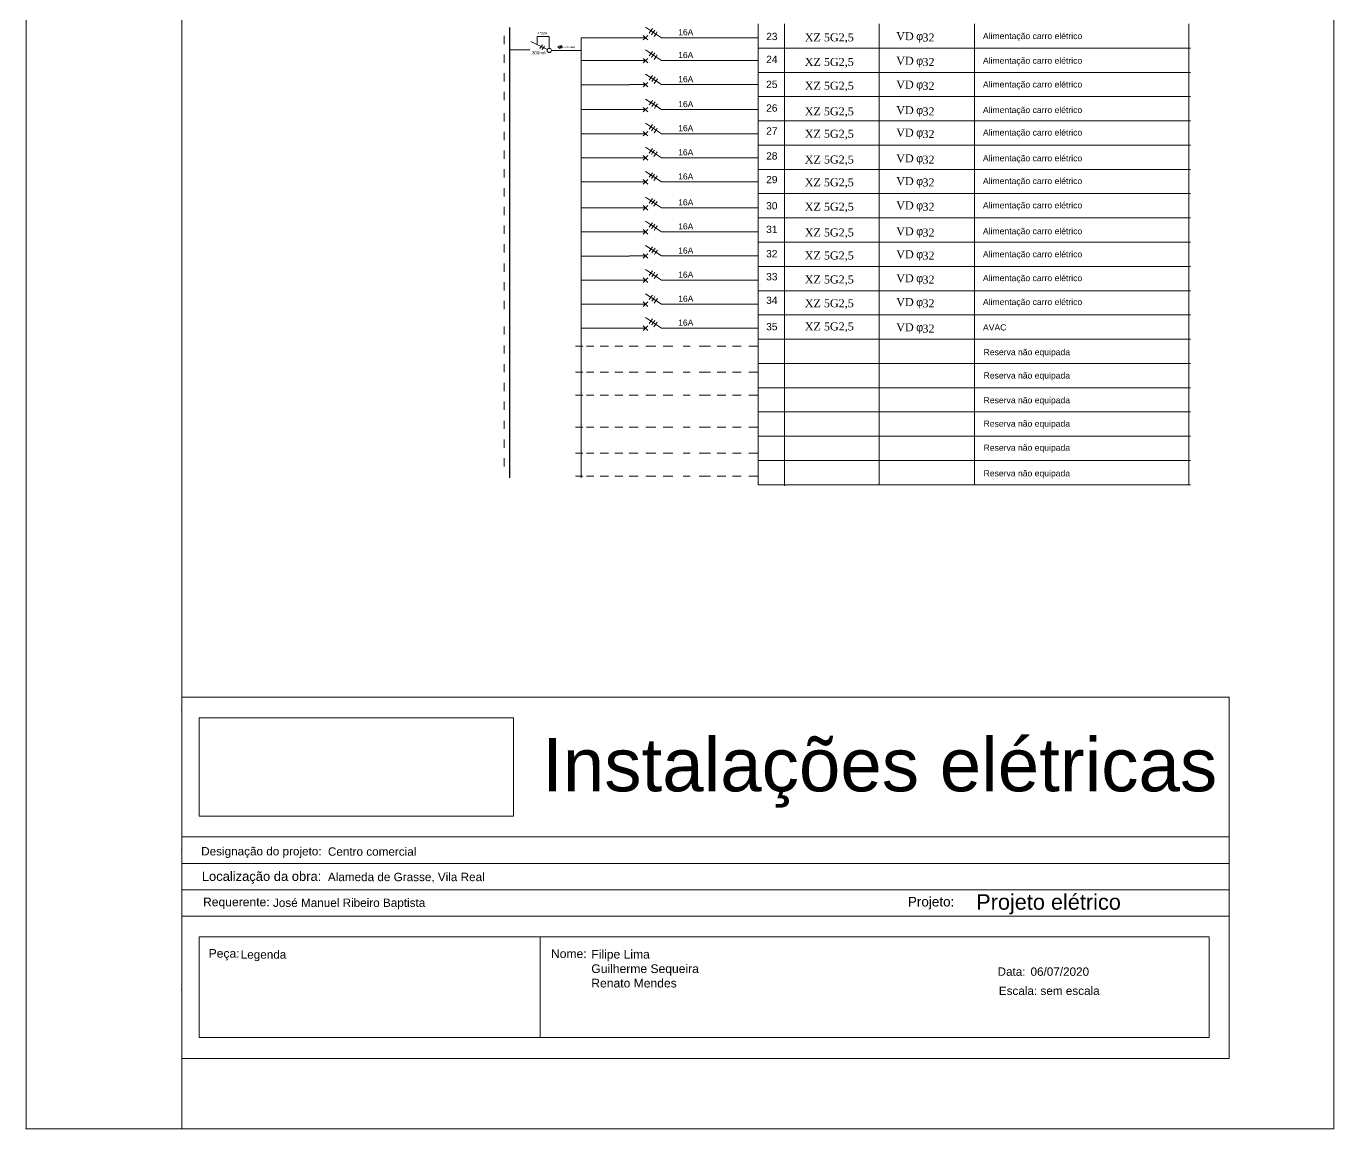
# Model space of a CAD drawing. Extents: x -17539 to 1421, y -3169 to 802964.
# Drawn here: x 628 to 649, y 312.75 to 330.45 of the extents above; entities that cross this region are included whole.
import ezdxf
from ezdxf.enums import TextEntityAlignment as Align

# ---------------------------------------------------------------- set-up
doc = ezdxf.new("R2010")
doc.units = 0
doc.header["$LTSCALE"] = 25
doc.header["$MEASUREMENT"] = 0
doc.layers.get('0').update_dxf_attribs({"lineweight": 9})
doc.styles.add('MtXpl_Symbol', font='symbol.ttf')
doc.styles.add('MtXpl_Times_New_Roma', font='times.ttf')
doc.styles.add('ROMANS', font='arial.ttf')
doc.styles.get("Standard").update_dxf_attribs({"font": 'arial.ttf'})

msp = doc.modelspace()

# ---------------------------------------------------------------- linework, layer by layer
for p, q in [((628.002, 342.447), (628.002, 312.747)), ((630.502, 342.447), (630.502, 312.747)), ((649.002, 342.447), (649.002, 312.747)), ((638.207, 330.268), (637.95, 330.438)), ((638.034, 330.379), (638.009, 330.342)), ((638.034, 330.379), (638.06, 330.416)), ((638.072, 330.354), (638.047, 330.317)), ((638.072, 330.354), (638.099, 330.391)), ((638.112, 330.323), (638.138, 330.36)), ((639.759, 330.49), (639.759, 330.101)), ((640.179, 330.49), (640.179, 330.082)), ((641.701, 330.49), (641.701, 330.101)), ((643.23, 330.49), (643.23, 330.101)), ((646.675, 330.49), (646.675, 330.101)), ((635.68, 330.297), (635.68, 330.165)), ((636.371, 330.078), (636.107, 330.208)), ((636.21, 330.158), (636.21, 330.29)), ((636.21, 330.29), (636.401, 330.29)), ((636.293, 330.152), (636.252, 330.095)), ((636.326, 330.134), (636.291, 330.08)), ((636.401, 330.29), (636.401, 330.097)), ((636.604, 330.13), (636.556, 330.13)), ((636.556, 330.107), (636.556, 330.13)), ((636.566, 330.091), (636.598, 330.15)), ((636.604, 330.107), (636.604, 330.131)), ((636.913, 330.268), (637.691, 330.268)), ((636.913, 330.268), (636.913, 323.2)), ((637.689, 330.268), (637.946, 330.268)), ((637.946, 330.268), (637.911, 330.304)), ((637.946, 330.268), (637.911, 330.232)), ((637.923, 330.245), (637.923, 330.245)), ((637.923, 330.245), (637.923, 330.245)), ((637.923, 330.245), (637.923, 330.245)), ((637.923, 330.245), (637.923, 330.245)), ((637.946, 330.268), (637.983, 330.304)), ((637.946, 330.268), (637.983, 330.232)), ((638.112, 330.323), (638.086, 330.287)), ((638.207, 330.268), (638.451, 330.268)), ((639.76, 330.268), (638.451, 330.268)), ((635.68, 329.997), (635.68, 329.865)), ((635.768, 330.072), (636.089, 330.072)), ((636.436, 330.063), (636.913, 330.063)), ((636.556, 330.107), (636.604, 330.107)), ((637.946, 329.901), (637.911, 329.937)), ((637.946, 329.901), (637.983, 329.937)), ((638.207, 329.901), (637.95, 330.071)), ((638.034, 330.012), (638.009, 329.975)), ((638.034, 330.012), (638.06, 330.049)), ((638.072, 329.987), (638.047, 329.951)), ((638.072, 329.987), (638.099, 330.024)), ((638.112, 329.957), (638.086, 329.92)), ((638.112, 329.957), (638.138, 329.993)), ((639.759, 330.101), (646.702, 330.101)), ((639.759, 330.101), (639.759, 329.711)), ((640.179, 330.101), (640.179, 329.693)), ((641.701, 330.101), (641.701, 329.711)), ((643.23, 330.101), (643.23, 329.711)), ((646.675, 330.101), (646.675, 329.711)), ((636.913, 329.901), (637.691, 329.901)), ((637.689, 329.901), (637.946, 329.901)), ((637.946, 329.901), (637.911, 329.865)), ((637.923, 329.878), (637.923, 329.878)), ((637.923, 329.878), (637.923, 329.878)), ((637.923, 329.878), (637.923, 329.878)), ((637.923, 329.878), (637.923, 329.878)), ((637.946, 329.901), (637.983, 329.865)), ((638.207, 329.901), (638.451, 329.901)), ((639.76, 329.901), (638.451, 329.901)), ((639.759, 329.711), (646.702, 329.711)), ((639.759, 329.711), (639.759, 329.322)), ((640.179, 329.711), (640.179, 329.303)), ((641.701, 329.711), (641.701, 329.322)), ((643.23, 329.711), (643.23, 329.322)), ((646.675, 329.711), (646.675, 329.322)), ((635.68, 329.697), (635.68, 329.565)), ((636.913, 329.514), (637.691, 329.514)), ((637.689, 329.515), (637.946, 329.515)), ((637.946, 329.515), (637.911, 329.551)), ((637.946, 329.515), (637.911, 329.479)), ((637.923, 329.491), (637.923, 329.491)), ((637.923, 329.491), (637.923, 329.491)), ((637.923, 329.491), (637.923, 329.491)), ((637.923, 329.491), (637.923, 329.491)), ((637.946, 329.515), (637.983, 329.551)), ((637.946, 329.515), (637.983, 329.478)), ((638.207, 329.515), (637.95, 329.684)), ((638.034, 329.625), (638.009, 329.589)), ((638.034, 329.625), (638.06, 329.662)), ((638.074, 329.602), (638.049, 329.565)), ((638.074, 329.602), (638.101, 329.639)), ((638.113, 329.571), (638.088, 329.535)), ((638.113, 329.571), (638.14, 329.608)), ((638.207, 329.515), (638.451, 329.515)), ((639.76, 329.515), (638.451, 329.515)), ((635.68, 329.397), (635.68, 329.265)), ((638.207, 329.114), (637.95, 329.283)), ((639.759, 329.322), (646.701, 329.322)), ((639.759, 329.322), (639.759, 328.932)), ((640.179, 329.322), (640.179, 328.914)), ((641.701, 329.322), (641.701, 328.932)), ((643.23, 329.322), (643.23, 328.932)), ((646.675, 329.322), (646.675, 328.932)), ((636.913, 329.113), (637.691, 329.113)), ((637.689, 329.114), (637.946, 329.114)), ((637.946, 329.114), (637.911, 329.15)), ((637.946, 329.114), (637.911, 329.078)), ((637.923, 329.09), (637.923, 329.09)), ((637.923, 329.09), (637.923, 329.09)), ((637.923, 329.09), (637.923, 329.09)), ((637.923, 329.09), (637.923, 329.09)), ((637.946, 329.114), (637.983, 329.15)), ((637.946, 329.114), (637.983, 329.078)), ((638.034, 329.225), (638.009, 329.188)), ((638.034, 329.225), (638.06, 329.261)), ((638.076, 329.2), (638.051, 329.164)), ((638.076, 329.2), (638.102, 329.237)), ((638.115, 329.17), (638.09, 329.133)), ((638.115, 329.17), (638.142, 329.207)), ((638.207, 329.114), (638.451, 329.114)), ((639.76, 329.114), (638.451, 329.114)), ((635.68, 329.056), (635.68, 328.924)), ((638.207, 328.727), (637.95, 328.897)), ((638.034, 328.838), (638.06, 328.875)), ((639.759, 328.932), (646.701, 328.932)), ((639.759, 328.932), (639.759, 328.543)), ((640.179, 328.932), (640.179, 328.524)), ((641.701, 328.932), (641.701, 328.543)), ((643.23, 328.932), (643.23, 328.543)), ((646.675, 328.932), (646.675, 328.543)), ((635.68, 328.756), (635.68, 328.624)), ((636.913, 328.727), (637.691, 328.727)), ((637.689, 328.727), (637.946, 328.727)), ((637.946, 328.727), (637.911, 328.763)), ((637.946, 328.727), (637.911, 328.691)), ((637.923, 328.704), (637.923, 328.704)), ((637.923, 328.704), (637.923, 328.704)), ((637.923, 328.704), (637.923, 328.704)), ((637.923, 328.704), (637.923, 328.704)), ((637.946, 328.727), (637.983, 328.763)), ((637.946, 328.727), (637.983, 328.691)), ((638.034, 328.838), (638.009, 328.801)), ((638.072, 328.809), (638.047, 328.772)), ((638.072, 328.809), (638.099, 328.845)), ((638.112, 328.778), (638.086, 328.741)), ((638.112, 328.778), (638.138, 328.815)), ((638.207, 328.727), (638.451, 328.727)), ((639.76, 328.727), (638.451, 328.727)), ((635.68, 328.456), (635.68, 328.324)), ((638.207, 328.34), (637.95, 328.509)), ((638.034, 328.45), (638.009, 328.414)), ((638.034, 328.45), (638.06, 328.487)), ((638.068, 328.428), (638.095, 328.465)), ((639.759, 328.543), (646.701, 328.543)), ((639.759, 328.543), (639.759, 328.153)), ((640.179, 328.543), (640.179, 328.135)), ((641.701, 328.543), (641.701, 328.153)), ((643.23, 328.543), (643.23, 328.153)), ((646.675, 328.543), (646.675, 328.153)), ((636.913, 328.339), (637.691, 328.339)), ((637.689, 328.34), (637.946, 328.34)), ((637.946, 328.34), (637.911, 328.376)), ((637.946, 328.34), (637.911, 328.304)), ((637.923, 328.316), (637.923, 328.316)), ((637.923, 328.316), (637.923, 328.316)), ((637.923, 328.316), (637.923, 328.316)), ((637.923, 328.316), (637.923, 328.316)), ((637.946, 328.34), (637.983, 328.376)), ((637.946, 328.34), (637.983, 328.303)), ((638.068, 328.428), (638.043, 328.392)), ((638.108, 328.398), (638.082, 328.361)), ((638.108, 328.398), (638.134, 328.435)), ((638.207, 328.34), (638.451, 328.34)), ((639.76, 328.34), (638.451, 328.34)), ((635.68, 328.156), (635.68, 328.024)), ((638.207, 327.953), (637.95, 328.122)), ((638.034, 328.064), (638.009, 328.027)), ((638.034, 328.064), (638.06, 328.1)), ((638.068, 328.042), (638.043, 328.006)), ((638.068, 328.042), (638.095, 328.079)), ((638.108, 328.012), (638.134, 328.049)), ((639.759, 328.153), (646.701, 328.153)), ((639.759, 328.153), (639.759, 327.764)), ((640.179, 328.153), (640.179, 327.746)), ((641.701, 328.153), (641.701, 327.764)), ((643.229, 328.153), (643.229, 327.764)), ((646.674, 328.153), (646.674, 327.764)), ((635.68, 327.851), (635.68, 327.719)), ((636.913, 327.952), (637.691, 327.952)), ((637.689, 327.953), (637.946, 327.953)), ((637.946, 327.953), (637.911, 327.989)), ((637.946, 327.953), (637.911, 327.917)), ((637.923, 327.929), (637.923, 327.929)), ((637.923, 327.929), (637.923, 327.929)), ((637.923, 327.929), (637.923, 327.929)), ((637.923, 327.929), (637.923, 327.929)), ((637.946, 327.953), (637.983, 327.989)), ((637.946, 327.953), (637.983, 327.917)), ((638.108, 328.012), (638.082, 327.975)), ((638.207, 327.953), (638.451, 327.953)), ((639.76, 327.953), (638.451, 327.953)), ((638.207, 327.537), (637.95, 327.706)), ((638.034, 327.648), (638.009, 327.611)), ((638.034, 327.648), (638.06, 327.684)), ((638.07, 327.63), (638.045, 327.593)), ((638.07, 327.63), (638.097, 327.667)), ((638.11, 327.6), (638.136, 327.636)), ((639.759, 327.764), (646.701, 327.764)), ((639.759, 327.764), (639.759, 327.374)), ((640.179, 327.764), (640.179, 327.356)), ((641.701, 327.764), (641.701, 327.374)), ((643.229, 327.764), (643.229, 327.374)), ((646.674, 327.764), (646.674, 327.374)), ((635.68, 327.551), (635.68, 327.419)), ((636.913, 327.536), (637.691, 327.537)), ((637.689, 327.537), (637.946, 327.537)), ((637.946, 327.537), (637.911, 327.573)), ((637.946, 327.537), (637.911, 327.501)), ((637.923, 327.514), (637.923, 327.514)), ((637.923, 327.514), (637.923, 327.514)), ((637.923, 327.514), (637.923, 327.514)), ((637.923, 327.514), (637.923, 327.514)), ((637.946, 327.537), (637.983, 327.573)), ((637.946, 327.537), (637.983, 327.501)), ((638.11, 327.6), (638.084, 327.563)), ((638.207, 327.537), (638.451, 327.537)), ((639.76, 327.537), (638.451, 327.537)), ((635.68, 327.251), (635.68, 327.119)), ((637.946, 327.15), (637.911, 327.186)), ((637.946, 327.15), (637.983, 327.186)), ((638.207, 327.15), (637.95, 327.32)), ((638.034, 327.261), (638.009, 327.224)), ((638.034, 327.261), (638.06, 327.298)), ((638.072, 327.239), (638.047, 327.202)), ((638.072, 327.239), (638.099, 327.275)), ((638.111, 327.208), (638.086, 327.171)), ((638.111, 327.208), (638.138, 327.245)), ((639.759, 327.374), (646.701, 327.374)), ((639.759, 327.374), (639.759, 326.985)), ((640.179, 327.374), (640.179, 326.967)), ((641.701, 327.374), (641.701, 326.985)), ((643.229, 327.374), (643.229, 326.985)), ((646.674, 327.374), (646.674, 326.985)), ((636.913, 327.15), (637.691, 327.15)), ((637.689, 327.15), (637.946, 327.15)), ((637.946, 327.15), (637.911, 327.114)), ((637.923, 327.127), (637.923, 327.127)), ((637.923, 327.127), (637.923, 327.127)), ((637.923, 327.127), (637.923, 327.127)), ((637.923, 327.127), (637.923, 327.127)), ((637.946, 327.15), (637.983, 327.114)), ((638.207, 327.15), (638.451, 327.15)), ((639.76, 327.15), (638.451, 327.15)), ((639.759, 326.985), (646.701, 326.985)), ((639.759, 326.985), (639.759, 326.595)), ((640.179, 326.985), (640.179, 326.577)), ((641.701, 326.985), (641.701, 326.595)), ((643.229, 326.985), (643.229, 326.595)), ((646.674, 326.985), (646.674, 326.595)), ((635.68, 326.951), (635.68, 326.819)), ((636.913, 326.762), (637.691, 326.762)), ((637.689, 326.763), (637.946, 326.763)), ((637.946, 326.763), (637.911, 326.799)), ((637.946, 326.763), (637.911, 326.727)), ((637.946, 326.763), (637.983, 326.799)), ((637.946, 326.763), (637.983, 326.727)), ((638.207, 326.763), (637.95, 326.932)), ((638.034, 326.873), (638.009, 326.837)), ((638.034, 326.873), (638.06, 326.91)), ((638.076, 326.853), (638.05, 326.816)), ((638.076, 326.853), (638.102, 326.889)), ((638.115, 326.822), (638.09, 326.786)), ((638.115, 326.822), (638.142, 326.859)), ((638.207, 326.763), (638.451, 326.763)), ((639.76, 326.763), (638.451, 326.763)), ((635.68, 326.642), (635.68, 326.509)), ((637.923, 326.739), (637.923, 326.739)), ((637.923, 326.739), (637.923, 326.739)), ((637.923, 326.739), (637.923, 326.739)), ((637.923, 326.739), (637.923, 326.739)), ((639.759, 326.595), (646.701, 326.595)), ((639.759, 326.595), (639.759, 326.206)), ((640.179, 326.595), (640.179, 326.188)), ((641.701, 326.595), (641.701, 326.206)), ((643.229, 326.595), (643.229, 326.206)), ((646.674, 326.595), (646.674, 326.206)), ((635.68, 326.342), (635.68, 326.209)), ((636.913, 326.375), (637.691, 326.376)), ((637.689, 326.376), (637.946, 326.376)), ((637.946, 326.376), (637.911, 326.412)), ((637.946, 326.376), (637.911, 326.34)), ((637.923, 326.353), (637.923, 326.353)), ((637.923, 326.353), (637.923, 326.353)), ((637.923, 326.353), (637.923, 326.353)), ((637.923, 326.353), (637.923, 326.353)), ((637.946, 326.376), (637.983, 326.412)), ((637.946, 326.376), (637.983, 326.34)), ((638.207, 326.376), (637.95, 326.545)), ((638.034, 326.487), (638.009, 326.45)), ((638.034, 326.487), (638.06, 326.523)), ((638.074, 326.467), (638.049, 326.43)), ((638.074, 326.467), (638.1, 326.504)), ((638.113, 326.436), (638.088, 326.4)), ((638.113, 326.436), (638.14, 326.473)), ((638.207, 326.376), (638.451, 326.376)), ((639.76, 326.376), (638.451, 326.376)), ((638.207, 325.989), (637.95, 326.158)), ((638.034, 326.1), (638.06, 326.136)), ((639.759, 326.206), (646.701, 326.206)), ((639.759, 326.206), (639.759, 325.816)), ((640.178, 326.206), (640.178, 325.798)), ((641.7, 326.206), (641.7, 325.816)), ((643.229, 326.206), (643.229, 325.816)), ((646.674, 326.206), (646.674, 325.816)), ((635.68, 326.042), (635.68, 325.909)), ((636.913, 325.988), (637.691, 325.988)), ((637.689, 325.989), (637.946, 325.989)), ((637.946, 325.989), (637.911, 326.025)), ((637.946, 325.989), (637.911, 325.953)), ((637.923, 325.965), (637.923, 325.965)), ((637.923, 325.965), (637.923, 325.965)), ((637.923, 325.965), (637.923, 325.965)), ((637.923, 325.965), (637.923, 325.965)), ((637.946, 325.989), (637.983, 326.025)), ((637.946, 325.989), (637.983, 325.953)), ((638.034, 326.1), (638.009, 326.063)), ((638.074, 326.073), (638.049, 326.037)), ((638.074, 326.073), (638.1, 326.11)), ((638.113, 326.043), (638.088, 326.006)), ((638.113, 326.043), (638.14, 326.08)), ((638.207, 325.989), (638.451, 325.989)), ((639.76, 325.989), (638.451, 325.989)), ((638.207, 325.605), (637.95, 325.774)), ((638.034, 325.716), (638.009, 325.679)), ((638.034, 325.716), (638.06, 325.752)), ((638.07, 325.691), (638.097, 325.728)), ((639.759, 325.816), (646.701, 325.816)), ((639.759, 325.816), (639.759, 325.427)), ((640.179, 325.816), (640.179, 325.409)), ((641.701, 325.816), (641.701, 325.427)), ((643.229, 325.816), (643.229, 325.427)), ((646.674, 325.816), (646.674, 325.427)), ((635.68, 325.633), (635.68, 325.5)), ((636.913, 325.604), (637.691, 325.604)), ((637.689, 325.605), (637.946, 325.605)), ((637.946, 325.605), (637.911, 325.641)), ((637.946, 325.605), (637.911, 325.569)), ((637.923, 325.581), (637.923, 325.581)), ((637.923, 325.581), (637.923, 325.581)), ((637.923, 325.581), (637.923, 325.581)), ((637.923, 325.581), (637.923, 325.581)), ((637.946, 325.605), (637.983, 325.641)), ((637.946, 325.605), (637.983, 325.569)), ((638.07, 325.691), (638.045, 325.655)), ((638.109, 325.661), (638.084, 325.624)), ((638.109, 325.661), (638.136, 325.698)), ((638.207, 325.605), (638.451, 325.605)), ((639.76, 325.605), (638.451, 325.605)), ((635.68, 325.327), (635.68, 325.195)), ((636.942, 325.316), (636.824, 325.316)), ((637.12, 325.315), (637.002, 325.315)), ((637.352, 325.315), (637.222, 325.315)), ((637.585, 325.315), (637.453, 325.315)), ((637.829, 325.315), (637.687, 325.315)), ((638.114, 325.315), (637.951, 325.315)), ((638.387, 325.315), (638.231, 325.315)), ((638.664, 325.315), (638.552, 325.315)), ((638.993, 325.315), (638.809, 325.315)), ((639.238, 325.315), (639.098, 325.315)), ((639.483, 325.315), (639.347, 325.315)), ((639.752, 325.315), (639.608, 325.315)), ((639.759, 325.427), (646.701, 325.427)), ((639.759, 325.427), (639.759, 325.038)), ((640.178, 325.427), (640.178, 325.019)), ((641.7, 325.427), (641.7, 325.038)), ((643.229, 325.427), (643.229, 325.038)), ((646.674, 325.427), (646.674, 325.038)), ((635.68, 325.027), (635.68, 324.895)), ((636.942, 324.898), (636.824, 324.898)), ((637.12, 324.898), (637.002, 324.898)), ((637.352, 324.898), (637.222, 324.898)), ((637.585, 324.898), (637.453, 324.898)), ((637.829, 324.898), (637.687, 324.898)), ((638.114, 324.898), (637.951, 324.898)), ((638.387, 324.898), (638.231, 324.898)), ((638.664, 324.898), (638.552, 324.898)), ((638.993, 324.898), (638.809, 324.898)), ((639.238, 324.898), (639.098, 324.898)), ((639.483, 324.898), (639.347, 324.898)), ((639.752, 324.898), (639.608, 324.898)), ((639.759, 325.038), (639.758, 324.648)), ((639.759, 325.038), (646.701, 325.038)), ((640.178, 325.038), (640.178, 324.63)), ((641.7, 325.038), (641.7, 324.648)), ((643.229, 325.038), (643.229, 324.648)), ((646.674, 325.038), (646.674, 324.648)), ((635.68, 324.727), (635.68, 324.595)), ((636.942, 324.526), (636.824, 324.526)), ((637.12, 324.526), (637.002, 324.526)), ((637.352, 324.526), (637.222, 324.526)), ((637.585, 324.526), (637.453, 324.526)), ((637.829, 324.526), (637.687, 324.526)), ((638.114, 324.526), (637.951, 324.526)), ((638.387, 324.526), (638.231, 324.526)), ((638.664, 324.526), (638.552, 324.526)), ((638.993, 324.526), (638.809, 324.526)), ((639.238, 324.526), (639.098, 324.526)), ((639.483, 324.526), (639.347, 324.526)), ((639.752, 324.526), (639.608, 324.526)), ((639.759, 324.648), (639.758, 324.259)), ((639.759, 324.648), (646.701, 324.648)), ((640.178, 324.648), (640.178, 324.24)), ((641.7, 324.648), (641.7, 324.259)), ((643.229, 324.648), (643.229, 324.259)), ((646.674, 324.648), (646.674, 324.259)), ((635.68, 324.427), (635.68, 324.295)), ((639.759, 324.259), (639.758, 323.869)), ((639.759, 324.259), (646.701, 324.259)), ((640.178, 324.259), (640.178, 323.851)), ((641.7, 324.259), (641.7, 323.869)), ((643.229, 324.259), (643.229, 323.869)), ((646.674, 324.259), (646.674, 323.869)), ((635.68, 324.118), (635.68, 323.985)), ((636.942, 324.015), (636.824, 324.015)), ((637.12, 324.014), (637.002, 324.014)), ((637.352, 324.014), (637.222, 324.014)), ((637.585, 324.014), (637.453, 324.014)), ((637.829, 324.014), (637.687, 324.014)), ((638.114, 324.014), (637.951, 324.014)), ((638.387, 324.014), (638.231, 324.014)), ((638.664, 324.014), (638.552, 324.014)), ((638.993, 324.014), (638.809, 324.014)), ((639.238, 324.014), (639.098, 324.014)), ((639.483, 324.014), (639.347, 324.014)), ((639.752, 324.014), (639.608, 324.014)), ((639.758, 323.869), (639.758, 323.48)), ((639.759, 323.869), (646.701, 323.869)), ((640.178, 323.869), (640.178, 323.461)), ((641.7, 323.869), (641.7, 323.48)), ((643.229, 323.869), (643.229, 323.48)), ((646.674, 323.869), (646.674, 323.48)), ((635.68, 323.818), (635.68, 323.685)), ((635.68, 323.518), (635.68, 323.385)), ((636.942, 323.597), (636.824, 323.597)), ((637.12, 323.597), (637.002, 323.597)), ((637.352, 323.597), (637.222, 323.597)), ((637.585, 323.597), (637.453, 323.597)), ((637.829, 323.597), (637.687, 323.597)), ((638.114, 323.597), (637.951, 323.597)), ((638.387, 323.597), (638.231, 323.597)), ((638.664, 323.597), (638.552, 323.597)), ((638.993, 323.597), (638.809, 323.597)), ((639.238, 323.597), (639.098, 323.597)), ((639.483, 323.597), (639.347, 323.597)), ((639.752, 323.597), (639.608, 323.597)), ((639.758, 323.48), (646.701, 323.48)), ((639.758, 323.48), (639.758, 323.09)), ((640.178, 323.48), (640.178, 323.072)), ((641.7, 323.48), (641.7, 323.09)), ((643.229, 323.48), (643.229, 323.09)), ((646.674, 323.48), (646.674, 323.09)), ((636.942, 323.225), (636.824, 323.225)), ((637.12, 323.225), (637.002, 323.225)), ((637.352, 323.225), (637.222, 323.225)), ((637.585, 323.225), (637.453, 323.225)), ((637.829, 323.225), (637.687, 323.225)), ((638.114, 323.225), (637.951, 323.225)), ((638.387, 323.225), (638.231, 323.225)), ((638.664, 323.225), (638.552, 323.225)), ((638.993, 323.225), (638.809, 323.225)), ((639.238, 323.225), (639.098, 323.225)), ((639.483, 323.225), (639.347, 323.225)), ((639.752, 323.225), (639.608, 323.225)), ((639.758, 323.09), (646.701, 323.09)), ((630.502, 319.68), (647.319, 319.68)), ((647.319, 319.68), (647.319, 313.879)), ((630.778, 319.347), (635.827, 319.347)), ((630.778, 319.347), (630.778, 317.768)), ((635.827, 319.347), (635.827, 317.768)), ((630.778, 317.768), (635.827, 317.768)), ((630.502, 317.438), (647.319, 317.438)), ((630.502, 317.009), (647.319, 317.009)), ((630.502, 316.586), (647.319, 316.586)), ((630.502, 316.163), (647.319, 316.163)), ((630.778, 315.83), (646.998, 315.83)), ((630.778, 315.497), (630.778, 315.83)), ((636.256, 315.83), (636.256, 314.212)), ((646.998, 314.212), (646.998, 315.83)), ((630.778, 315.497), (630.778, 314.212)), ((646.998, 314.212), (630.778, 314.212)), ((647.319, 313.879), (630.502, 313.879)), ((628.002, 312.747), (649.002, 312.747))]:
    msp.add_line(p, q)
at = {"lineweight": 30}
msp.add_line((635.768, 323.2), (635.768, 330.434), dxfattribs=at)
msp.add_circle((636.402, 330.063), 0.0342)
for p in [(630.502, 319.471), (630.502, 317.23), (630.502, 314.988), (628.002, 312.747)]:
    msp.add_point(p)

# ---------------------------------------------------------------- texts
for s, height, style, p in [('4*32A', 0.0404, 'ROMANS', (636.216, 330.321)), ('16A', 0.0974, 'ROMANS', (638.474, 330.308)), ('23', 0.1168, 'ROMANS', (639.886, 330.23)), ('XZ 5G2,5', 0.1285, 'MtXpl_Times_New_Roma', (640.506, 330.21)), ('VD ', 0.1285, 'MtXpl_Times_New_Roma', (641.975, 330.229)), ('32', 0.1285, 'MtXpl_Times_New_Roma', (642.395, 330.208)), ('Alimentação carro elétrico', 0.09875, 'ROMANS', (643.367, 330.246)), ('f', 0.129, 'MtXpl_Symbol', (642.296, 330.229)), ('16A', 0.0974, 'ROMANS', (638.474, 329.941)), ('24', 0.1168, 'ROMANS', (639.886, 329.861)), ('XZ 5G2,5', 0.1285, 'MtXpl_Times_New_Roma', (640.506, 329.815)), ('VD ', 0.1285, 'MtXpl_Times_New_Roma', (641.975, 329.834)), ('f', 0.129, 'MtXpl_Symbol', (642.296, 329.834)), ('32', 0.1285, 'MtXpl_Times_New_Roma', (642.395, 329.813)), ('Alimentação carro elétrico', 0.09875, 'ROMANS', (643.367, 329.851)), ('16A', 0.0974, 'ROMANS', (638.474, 329.554)), ('25', 0.1168, 'ROMANS', (639.886, 329.461)), ('XZ 5G2,5', 0.1285, 'MtXpl_Times_New_Roma', (640.506, 329.433)), ('VD ', 0.1285, 'MtXpl_Times_New_Roma', (641.975, 329.452)), ('f', 0.129, 'MtXpl_Symbol', (642.296, 329.452)), ('32', 0.1285, 'MtXpl_Times_New_Roma', (642.395, 329.431)), ('Alimentação carro elétrico', 0.09875, 'ROMANS', (643.367, 329.469)), ('16A', 0.0974, 'ROMANS', (638.474, 329.153)), ('26', 0.1168, 'ROMANS', (639.886, 329.081)), ('XZ 5G2,5', 0.1285, 'MtXpl_Times_New_Roma', (640.506, 329.022)), ('VD ', 0.1285, 'MtXpl_Times_New_Roma', (641.975, 329.041)), ('f', 0.129, 'MtXpl_Symbol', (642.296, 329.041)), ('32', 0.1285, 'MtXpl_Times_New_Roma', (642.395, 329.02)), ('Alimentação carro elétrico', 0.09875, 'ROMANS', (643.367, 329.059)), ('16A', 0.0974, 'ROMANS', (638.474, 328.767)), ('27', 0.1168, 'ROMANS', (639.886, 328.712)), ('XZ 5G2,5', 0.1285, 'MtXpl_Times_New_Roma', (640.506, 328.661)), ('VD ', 0.1285, 'MtXpl_Times_New_Roma', (641.975, 328.68)), ('f', 0.129, 'MtXpl_Symbol', (642.296, 328.68)), ('32', 0.1285, 'MtXpl_Times_New_Roma', (642.395, 328.658)), ('Alimentação carro elétrico', 0.09875, 'ROMANS', (643.367, 328.697)), ('16A', 0.0974, 'ROMANS', (638.474, 328.379)), ('28', 0.1168, 'ROMANS', (639.886, 328.312)), ('XZ 5G2,5', 0.1285, 'MtXpl_Times_New_Roma', (640.506, 328.248)), ('VD ', 0.1285, 'MtXpl_Times_New_Roma', (641.975, 328.267)), ('f', 0.129, 'MtXpl_Symbol', (642.296, 328.267)), ('32', 0.1285, 'MtXpl_Times_New_Roma', (642.395, 328.246)), ('Alimentação carro elétrico', 0.09875, 'ROMANS', (643.367, 328.284)), ('16A', 0.0974, 'ROMANS', (638.474, 327.992)), ('29', 0.1168, 'ROMANS', (639.886, 327.932)), ('VD ', 0.1285, 'MtXpl_Times_New_Roma', (641.975, 327.901)), ('Alimentação carro elétrico', 0.09875, 'ROMANS', (643.367, 327.918)), ('XZ 5G2,5', 0.1285, 'MtXpl_Times_New_Roma', (640.506, 327.882)), ('f', 0.129, 'MtXpl_Symbol', (642.296, 327.901)), ('32', 0.1285, 'MtXpl_Times_New_Roma', (642.395, 327.88)), ('16A', 0.0974, 'ROMANS', (638.474, 327.576)), ('30', 0.1168, 'ROMANS', (639.886, 327.511)), ('XZ 5G2,5', 0.1285, 'MtXpl_Times_New_Roma', (640.506, 327.491)), ('VD ', 0.1285, 'MtXpl_Times_New_Roma', (641.975, 327.511)), ('f', 0.129, 'MtXpl_Symbol', (642.296, 327.511)), ('32', 0.1285, 'MtXpl_Times_New_Roma', (642.395, 327.489)), ('Alimentação carro elétrico', 0.09875, 'ROMANS', (643.367, 327.528)), ('16A', 0.0974, 'ROMANS', (638.474, 327.19)), ('31', 0.1168, 'ROMANS', (639.886, 327.132)), ('XZ 5G2,5', 0.1285, 'MtXpl_Times_New_Roma', (640.506, 327.077)), ('VD ', 0.1285, 'MtXpl_Times_New_Roma', (641.975, 327.096)), ('f', 0.129, 'MtXpl_Symbol', (642.296, 327.096)), ('32', 0.1285, 'MtXpl_Times_New_Roma', (642.395, 327.075)), ('Alimentação carro elétrico', 0.09875, 'ROMANS', (643.367, 327.113)), ('16A', 0.0974, 'ROMANS', (638.474, 326.802)), ('32', 0.1168, 'ROMANS', (639.886, 326.742)), ('XZ 5G2,5', 0.1285, 'MtXpl_Times_New_Roma', (640.506, 326.707)), ('VD ', 0.1285, 'MtXpl_Times_New_Roma', (641.975, 326.726)), ('f', 0.129, 'MtXpl_Symbol', (642.296, 326.726)), ('32', 0.1285, 'MtXpl_Times_New_Roma', (642.395, 326.705)), ('Alimentação carro elétrico', 0.09875, 'ROMANS', (643.367, 326.743)), ('16A', 0.0974, 'ROMANS', (638.474, 326.415)), ('33', 0.1168, 'ROMANS', (639.886, 326.372)), ('XZ 5G2,5', 0.1285, 'MtXpl_Times_New_Roma', (640.506, 326.322)), ('VD ', 0.1285, 'MtXpl_Times_New_Roma', (641.975, 326.342)), ('f', 0.129, 'MtXpl_Symbol', (642.296, 326.342)), ('32', 0.1285, 'MtXpl_Times_New_Roma', (642.395, 326.32)), ('Alimentação carro elétrico', 0.09875, 'ROMANS', (643.367, 326.359)), ('16A', 0.0974, 'ROMANS', (638.474, 326.028)), ('34', 0.1168, 'ROMANS', (639.886, 325.993)), ('XZ 5G2,5', 0.1285, 'MtXpl_Times_New_Roma', (640.506, 325.94)), ('VD ', 0.1285, 'MtXpl_Times_New_Roma', (641.975, 325.959)), ('f', 0.129, 'MtXpl_Symbol', (642.296, 325.959)), ('32', 0.1285, 'MtXpl_Times_New_Roma', (642.395, 325.938)), ('Alimentação carro elétrico', 0.09875, 'ROMANS', (643.367, 325.976)), ('16A', 0.0974, 'ROMANS', (638.474, 325.644)), ('35', 0.1168, 'ROMANS', (639.886, 325.57)), ('XZ 5G2,5', 0.1285, 'MtXpl_Times_New_Roma', (640.506, 325.568)), ('VD ', 0.1285, 'MtXpl_Times_New_Roma', (641.975, 325.554)), ('f', 0.129, 'MtXpl_Symbol', (642.296, 325.554)), ('32', 0.1285, 'MtXpl_Times_New_Roma', (642.395, 325.533)), ('AVAC', 0.0988, 'ROMANS', (643.368, 325.567)), ('Reserva não equipada', 0.09875, 'ROMANS', (643.378, 325.17)), ('Reserva não equipada', 0.09875, 'ROMANS', (643.378, 324.795)), ('Reserva não equipada', 0.09875, 'ROMANS', (643.378, 324.398)), ('Reserva não equipada', 0.09875, 'ROMANS', (643.378, 324.022)), ('Reserva não equipada', 0.09875, 'ROMANS', (643.378, 323.636)), ('Reserva não equipada', 0.09875, 'ROMANS', (643.378, 323.224))]:
    msp.add_text(s, height=height, dxfattribs=dict(style=style)).set_placement(p)
at = {"style": 'ROMANS'}
msp.add_text('5      Cu(12X2mm)', height=0.02538, dxfattribs=at).set_placement((636.675, 330.117), align=Align.MIDDLE_CENTER)
at = {"attachment_point": 1}
for s, insert, char_height, width in [('300mA', (636.127, 330.052), 0.0496, 0.08125), ('Instalações elétricas', (636.288, 319.023), 0.85663, 10.8783), ('Designação do projeto:', (630.813, 317.272), 0.1346, 2.08364), ('Centro comercial', (632.848, 317.267), 0.1346, 2.08364), ('Localização da obra:', (630.823, 316.877), 0.14887, 2.30464), ('Alameda de Grasse, Vila Real', (632.848, 316.859), 0.1346, 2.83899), ('Projeto:', (642.162, 316.472), 0.1549, 2.39854), ('Projeto elétrico', (643.259, 316.515), 0.24933, 3.85974), ('Requerente:', (630.843, 316.46), 0.13907, 2.15283), ('José Manuel Ribeiro Baptista', (631.966, 316.445), 0.1346, 2.83899), ('Peça:', (630.933, 315.634), 0.1391, 2.15283), ('Legenda', (631.448, 315.614), 0.1346, 2.83899), ('Nome:', (636.431, 315.629), 0.1391, 0.56614), ('Data:', (643.602, 315.339), 0.1346, 2.08364), ('06/07/2020', (644.131, 315.339), 0.1346, 2.08364), ('Escala:', (643.622, 315.031), 0.1346, 2.08364), ('sem escala', (644.291, 315.031), 0.1346, 2.08364)]:
    msp.add_mtext(s, dxfattribs=dict(at, insert=insert, char_height=char_height, width=width))
at = {"insert": (637.078, 315.62), "char_height": 0.13907, "attachment_point": 1}
msp.add_mtext_dynamic_manual_height_columns('Filipe Lima\\PGuilherme Sequeira\\PRenato Mendes', width=1.91251, gutter_width=0.695, heights=[1.016], dxfattribs=at)

doc.saveas('drawing.dxf')
